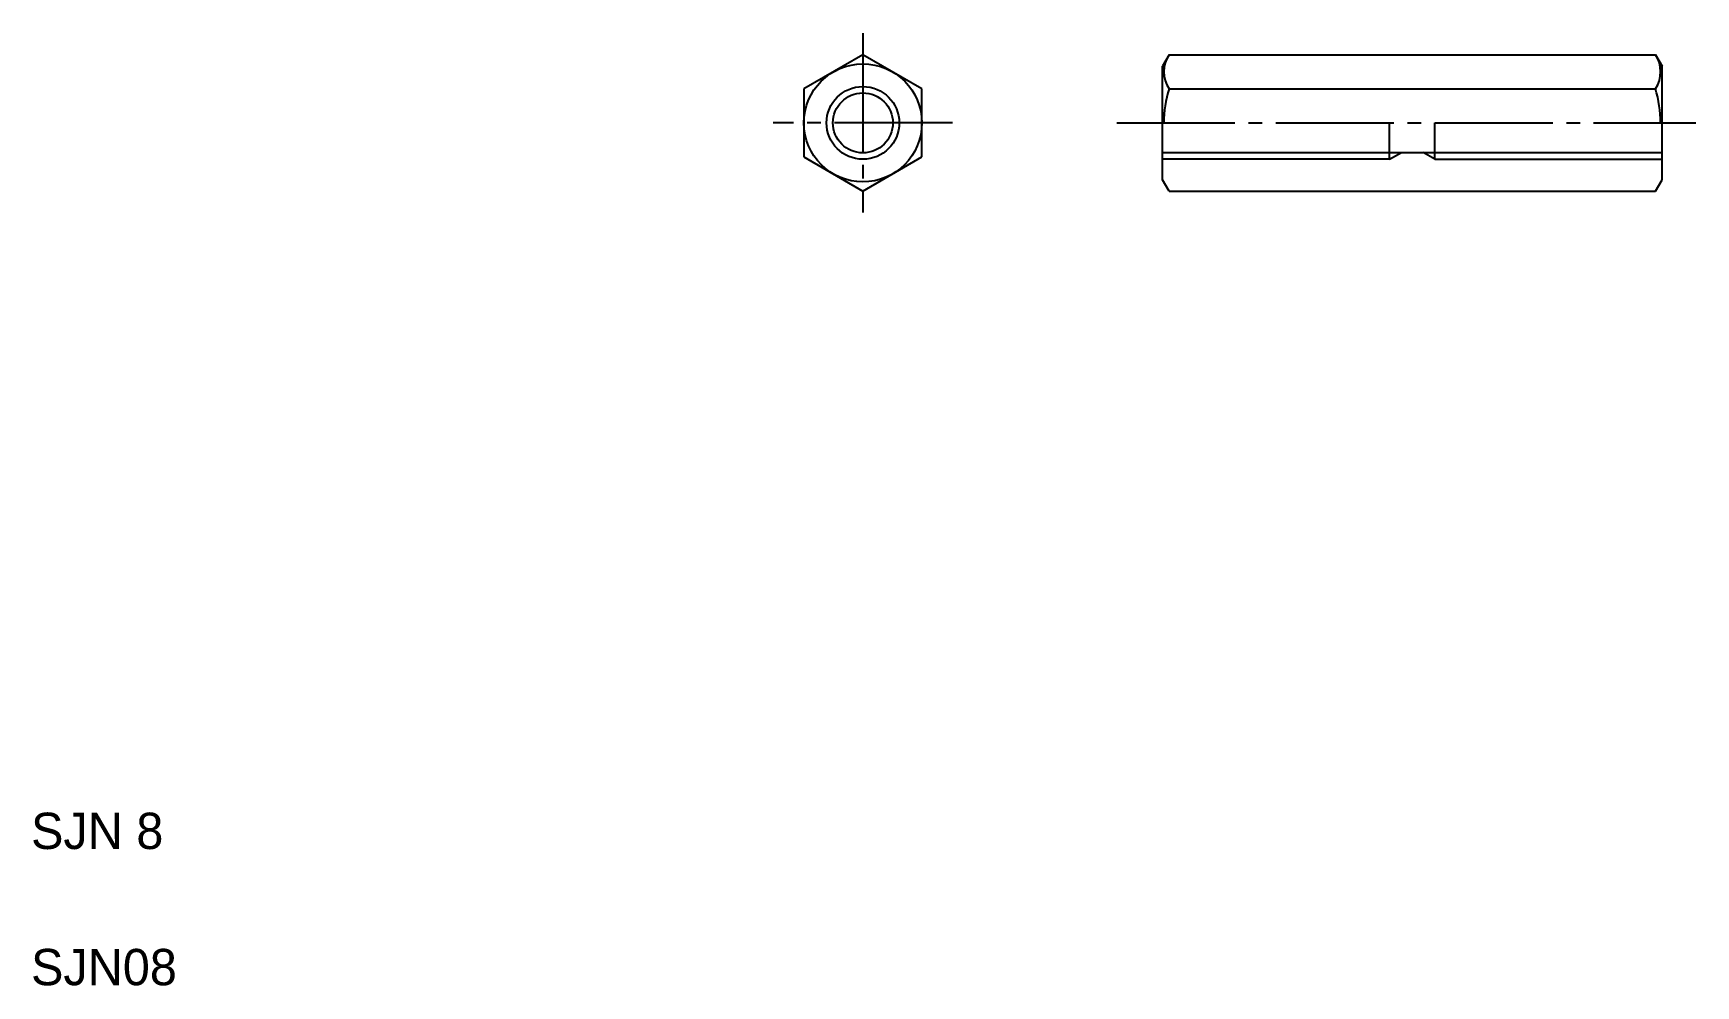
# Model space of a CAD drawing. Extents: x 10 to 193, y 10 to 115.
import ezdxf

# ---------------------------------------------------------------- set-up
doc = ezdxf.new("R2010")
doc.units = 0
doc.linetypes.add('CENTER', pattern=[17.5, 13, -1.5, 1.5, -1.5])
doc.layers.get('0').update_dxf_attribs({"linetype": 'CONTINUOUS'})
doc.layers.add('CENTER', color=1, linetype='CENTER')

msp = doc.modelspace()

# ---------------------------------------------------------------- linework, layer by layer
at = {"color": 7, "linetype": 'CONTINUOUS'}
for p, q in [((101.59, 112.46), (95.09, 108.71)), ((108.09, 108.71), (101.59, 112.46)), ((135.29, 112.46), (134.57, 111.2)), ((135.29, 112.46), (188.84, 112.46)), ((188.84, 112.46), (189.57, 111.2)), ((134.57, 98.7), (134.57, 111.2)), ((189.57, 98.7), (189.57, 111.2)), ((95.09, 108.71), (95.09, 101.2)), ((108.09, 101.2), (108.09, 108.71)), ((135.29, 108.71), (188.84, 108.71)), ((159.57, 100.95), (159.57, 104.95)), ((164.57, 100.95), (164.57, 104.95)), ((95.09, 101.2), (101.59, 97.45)), ((101.59, 97.45), (108.09, 101.2)), ((134.57, 101.7), (189.57, 101.7)), ((147.07, 100.95), (147.07, 100.95)), ((153.32, 100.95), (153.32, 100.95)), ((135.29, 97.45), (134.57, 98.7)), ((135.29, 97.45), (188.84, 97.45)), ((188.84, 97.45), (189.57, 98.7))]:
    msp.add_line(p, q, dxfattribs=at)
at = {"color": 3, "linetype": 'CONTINUOUS'}
for p, q in [((159.57, 100.95), (134.57, 100.95)), ((159.57, 100.95), (160.87, 101.7)), ((164.57, 100.95), (163.27, 101.7)), ((164.57, 100.95), (189.57, 100.95))]:
    msp.add_line(p, q, dxfattribs=at)
at = {"color": 7, "linetype": 'CONTINUOUS'}
for radius in [6.5, 3.3]:
    msp.add_circle((101.59, 104.95), radius, dxfattribs=at)
at = {"color": 3, "linetype": 'CONTINUOUS'}
msp.add_circle((101.59, 104.95), 4, dxfattribs=at)
at = {"color": 7, "linetype": 'CONTINUOUS'}
for centre, radius, start, end in [((138.03, 110.58), 3.32, 145.6111, 214.3889), ((186.1, 110.58), 3.32, 325.6111, 34.3889), ((147.13, 104.95), 12.42, 162.4111, 180), ((177, 104.95), 12.42, 0, 17.5889)]:
    msp.add_arc(centre, radius, start, end, dxfattribs=at)
at = {"layer": 'CENTER', "color": 1, "linetype": 'CENTER'}
for p, q in [((101.59, 114.82), (101.59, 95.09)), ((111.46, 104.95), (91.72, 104.95)), ((129.54, 104.95), (193.28, 104.95))]:
    msp.add_line(p, q, dxfattribs=at)

# ---------------------------------------------------------------- texts
at = {"color": 7, "linetype": 'CONTINUOUS'}
for s, p in [('SJN 8', (10, 25)), ('SJN08', (10, 10))]:
    msp.add_text(s, height=4, dxfattribs=at).set_placement(p)

doc.saveas('drawing.dxf')
